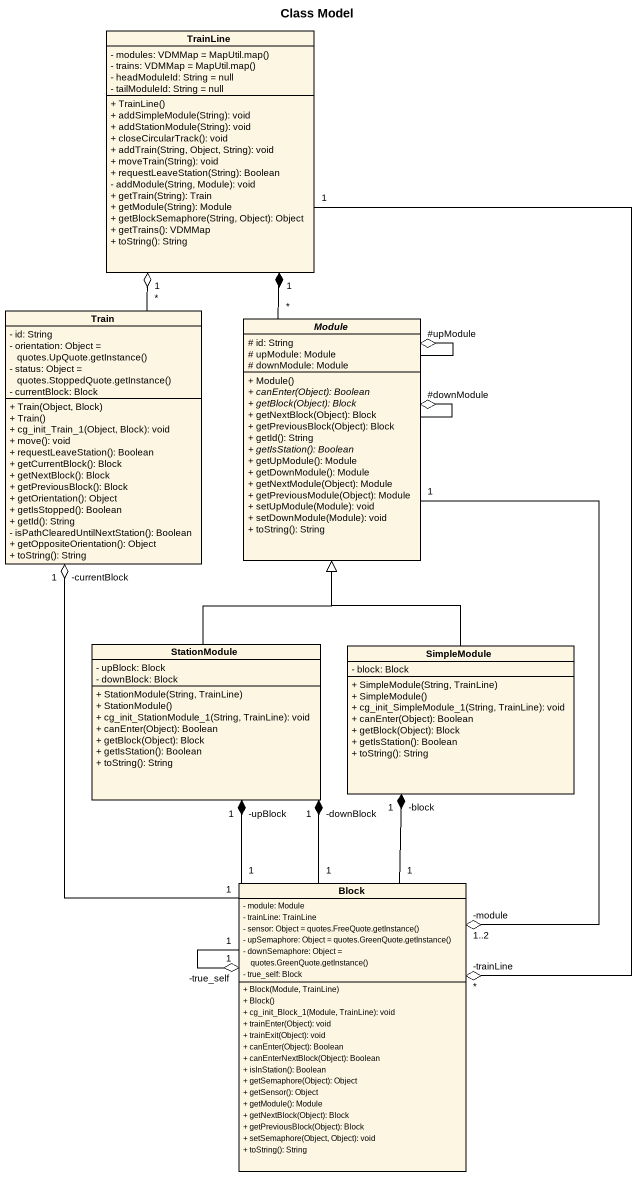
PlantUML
@startuml
title Class Model
hide circle
hide empty members
skinparam classAttributeIconSize 0
class TrainLine {
  {field} - modules: VDMMap = MapUtil.map()
  {field} - trains: VDMMap = MapUtil.map()
  - headModuleId: String = null
  - tailModuleId: String = null
  + TrainLine()
  + addSimpleModule(String): void
  + addStationModule(String): void
  + closeCircularTrack(): void
  + addTrain(String, Object, String): void
  + moveTrain(String): void
  + requestLeaveStation(String): Boolean
  - addModule(String, Module): void
  + getTrain(String): Train
  + getModule(String): Module
  + getBlockSemaphore(String, Object): Object
  + getTrains(): VDMMap
  + toString(): String
}
class Train {
  - id: String
  {field} - orientation: Object = quotes.UpQuote.getInstance()
  {field} - status: Object = quotes.StoppedQuote.getInstance()
  - currentBlock: Block
  + Train(Object, Block)
  + Train()
  + cg_init_Train_1(Object, Block): void
  + move(): void
  + requestLeaveStation(): Boolean
  + getCurrentBlock(): Block
  + getNextBlock(): Block
  + getPreviousBlock(): Block
  + getOrientation(): Object
  + getIsStopped(): Boolean
  + getId(): String
  - isPathClearedUntilNextStation(): Boolean
  + getOppositeOrientation(): Object
  + toString(): String
}
abstract class Module {
  # id: String
  # upModule: Module
  # downModule: Module
  + Module()
  {abstract} + canEnter(Object): Boolean
  {abstract} + getBlock(Object): Block
  + getNextBlock(Object): Block
  + getPreviousBlock(Object): Block
  + getId(): String
  {abstract} + getIsStation(): Boolean
  + getUpModule(): Module
  + getDownModule(): Module
  + getNextModule(Object): Module
  + getPreviousModule(Object): Module
  + setUpModule(Module): void
  + setDownModule(Module): void
  + toString(): String
}
class StationModule {
  - upBlock: Block
  - downBlock: Block
  + StationModule(String, TrainLine)
  + StationModule()
  + cg_init_StationModule_1(String, TrainLine): void
  + canEnter(Object): Boolean
  + getBlock(Object): Block
  + getIsStation(): Boolean
  + toString(): String
}
class SimpleModule {
  - block: Block
  + SimpleModule(String, TrainLine)
  + SimpleModule()
  + cg_init_SimpleModule_1(String, TrainLine): void
  + canEnter(Object): Boolean
  + getBlock(Object): Block
  + getIsStation(): Boolean
  + toString(): String
}
class Block {
  - module: Module
  - trainLine: TrainLine
  {field} - sensor: Object = quotes.FreeQuote.getInstance()
  {field} - upSemaphore: Object = quotes.GreenQuote.getInstance()
  {field} - downSemaphore: Object = quotes.GreenQuote.getInstance()
  - true_self: Block
  + Block(Module, TrainLine)
  + Block()
  + cg_init_Block_1(Module, TrainLine): void
  + trainEnter(Object): void
  + trainExit(Object): void
  + canEnter(Object): Boolean
  + canEnterNextBlock(Object): Boolean
  + isInStation(): Boolean
  + getSemaphore(Object): Object
  + getSensor(): Object
  + getModule(): Module
  + getNextBlock(Object): Block
  + getPreviousBlock(Object): Block
  + setSemaphore(Object, Object): void
  + toString(): String
}
TrainLine "1" --o "-trainLine\n*" Block
Train "*" -up-o "1" TrainLine
Module "*" -up-* "1" TrainLine
Module --o "#downModule" Module
Module --o "#upModule" Module
Module "1" --o "-module\n1..2" Block
StationModule -up-|> Module
SimpleModule -up-|> Module
Block "1" -up-o "-currentBlock\n1" Train
Block "1" -up-* "-downBlock\n1" StationModule
Block "1" -up-* "-upBlock\n1" StationModule
Block "1" -up-* "-block\n1" SimpleModule
Block "1" --o "-true_self\n1" Block
@enduml
